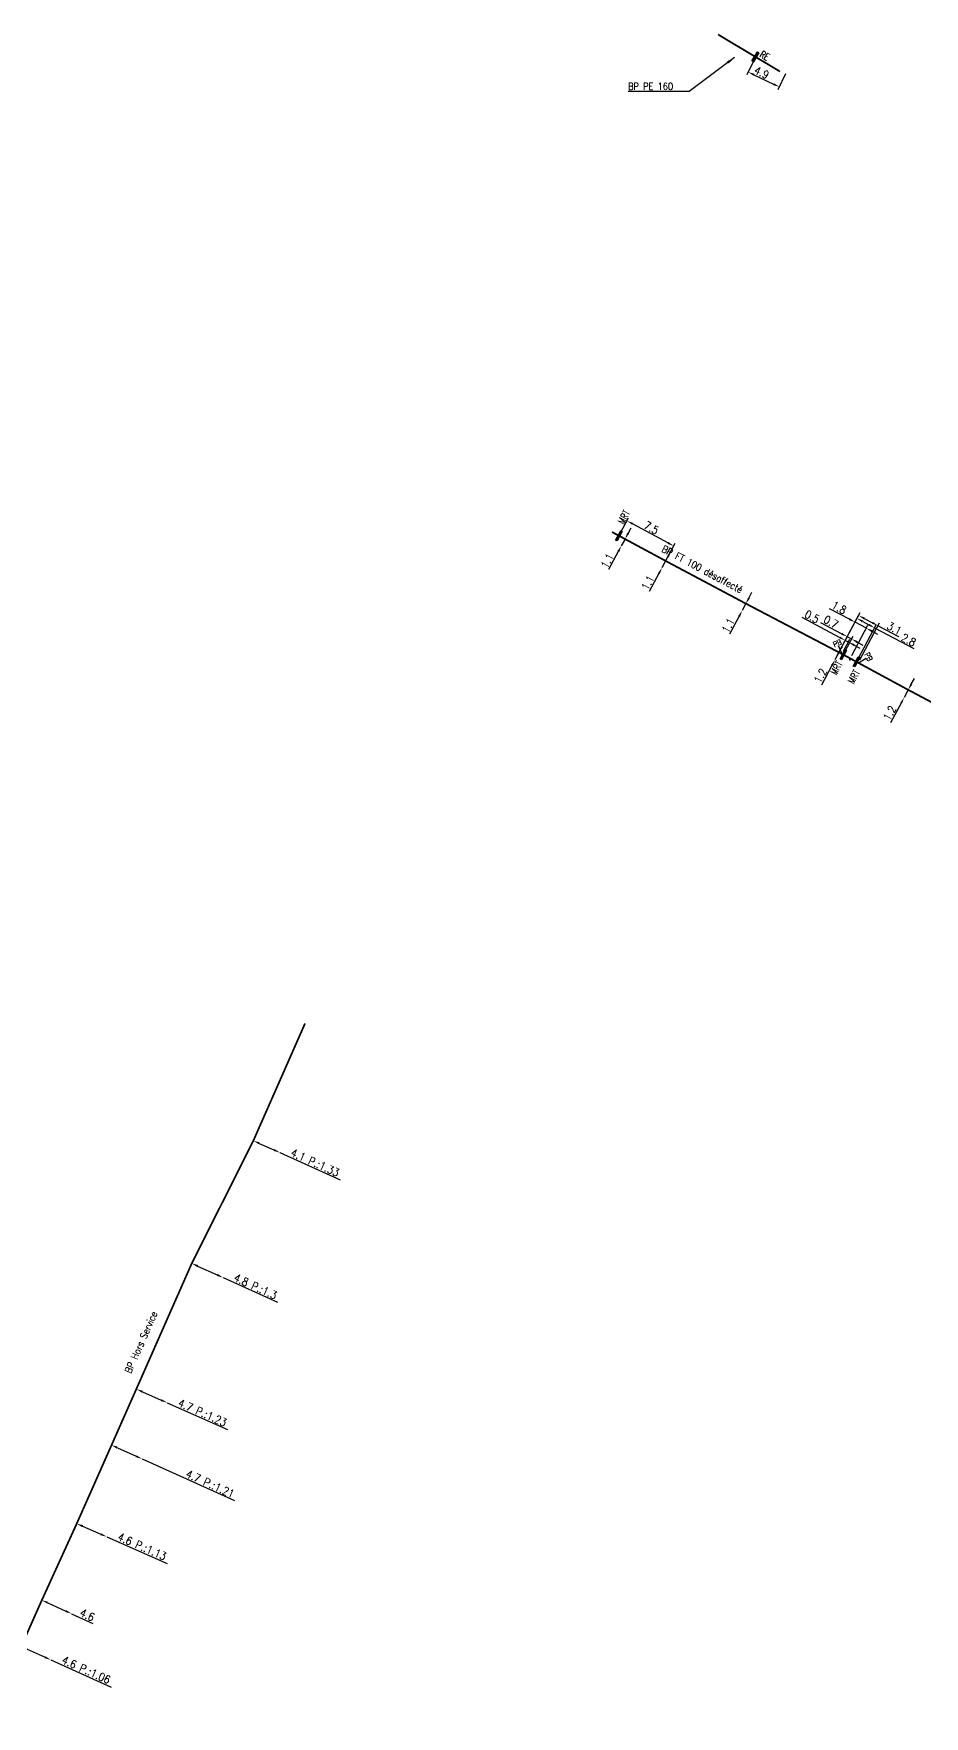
# Model space of a CAD drawing. Header units: millimetres. Extents: x 185000 to 186000, y 127000 to 128000.
# Drawn here: x 185342.6 to 185467.7, y 126999.9 to 127236.4 of the extents above; entities that cross this region are included whole.
import ezdxf
from ezdxf.enums import TextEntityAlignment as Align

# ---------------------------------------------------------------- set-up
doc = ezdxf.new("R2010")
doc.units = ezdxf.units.MM
doc.header["$PDMODE"] = 34
doc.layers.get('0').update_dxf_attribs({"linetype": 'CONTINUOUS'})
doc.layers.get('DEFPOINTS').update_dxf_attribs({"linetype": 'CONTINUOUS'})
doc.layers.add('L_908', color=5, linetype='CONTINUOUS')
doc.styles.add('G_ROMANS', font='ROMANS.SHX', dxfattribs={"width": 0.75})
doc.styles.get("Standard").update_dxf_attribs({"font": 'romans.shx', "width": 0.85})
doc.linetypes.add('BP_HS', pattern='A,2,-1,["G",Standard,S=0.85,R=0,X=-0.27,Y=-0.4],-1', length=4)
doc.dimstyles.get("Standard").update_dxf_attribs({"dimtxt": 1.5, "dimasz": 1.2, "dimexe": 0.625, "dimexo": 0.625, "dimgap": 0.25, "dimtad": 1, "dimdec": 1, "dimzin": 0, "dimdsep": 46, "dimtxsty": 'Standard', "dimcen": -0.5, "dimadec": 0, "dimazin": 0, "dimtfac": 1, "dimtdec": 1, "dimtmove": 0, "dimatfit": 3, "dimfxl": 0, "dimtolj": 1, "dimtzin": 0, "dimarcsym": 0})

# ---------------------------------------------------------------- blocks, each defined once
blk = doc.blocks.new('*D305')
at = {"layer": 'DEFPOINTS', "color": 0, "linetype": 'Continuous', "ltscale": 0.5, "transparency": 16777216}
for p in [(185340.86, 127009.69), (185345.03, 127007.81), (185345.03, 127007.81)]:
    blk.add_point(p, dxfattribs=at)
at = {"layer": 'L_908', "color": 0, "linetype": 'Continuous', "lineweight": -2, "ltscale": 0.5, "transparency": 16777216}
for p, q in [((185341.68, 127009.32), (185344.21, 127008.18)), ((185345.03, 127007.81), (185353.5, 127003.99))]:
    blk.add_line(p, q, dxfattribs=at)
at = {"layer": 'L_908', "color": 0, "linetype": 'Continuous', "ltscale": 0.5, "transparency": 16777216}
for points in [[(185341.74, 127009.45), (185341.62, 127009.18), (185340.86, 127009.69)], [(185344.27, 127008.31), (185344.15, 127008.04), (185345.03, 127007.81)]]:
    blk.add_solid(points, dxfattribs=at)
at = {"layer": 'L_908', "color": 0, "linetype": 'Continuous', "ltscale": 0.5, "transparency": 16777216, "insert": (185349.99, 127006.4), "char_height": 1.125, "attachment_point": 5, "rotation": 335.7618}
blk.add_mtext('\\A1;4.6 P.:1.06', dxfattribs=at)
blk = doc.blocks.new('*D306')
at = {"layer": 'DEFPOINTS', "color": 0, "linetype": 'Continuous', "ltscale": 0.5, "transparency": 16777216}
for p in [(185343.76, 127016.21), (185347.93, 127014.3), (185347.93, 127014.3)]:
    blk.add_point(p, dxfattribs=at)
at = {"layer": 'L_908', "color": 0, "linetype": 'Continuous', "lineweight": -2, "ltscale": 0.5, "transparency": 16777216}
for p, q in [((185344.58, 127015.83), (185347.11, 127014.68)), ((185347.93, 127014.3), (185350.91, 127012.94))]:
    blk.add_line(p, q, dxfattribs=at)
at = {"layer": 'L_908', "color": 0, "linetype": 'Continuous', "ltscale": 0.5, "transparency": 16777216}
for points in [[(185344.64, 127015.97), (185344.52, 127015.7), (185343.76, 127016.21)], [(185347.17, 127014.81), (185347.05, 127014.54), (185347.93, 127014.3)]]:
    blk.add_solid(points, dxfattribs=at)
at = {"layer": 'L_908', "color": 0, "linetype": 'Continuous', "ltscale": 0.5, "transparency": 16777216, "insert": (185350.14, 127014.12), "char_height": 1.125, "attachment_point": 5, "rotation": 335.471}
blk.add_mtext('\\A1;4.6', dxfattribs=at)
blk = doc.blocks.new('*D307')
at = {"layer": 'DEFPOINTS', "color": 0, "linetype": 'Continuous', "ltscale": 0.5, "transparency": 16777216}
for p in [(185348.66, 127026.96), (185352.87, 127025.11), (185352.87, 127025.11)]:
    blk.add_point(p, dxfattribs=at)
at = {"layer": 'L_908', "color": 0, "linetype": 'Continuous', "lineweight": -2, "ltscale": 0.5, "transparency": 16777216}
for p, q in [((185349.48, 127026.6), (185352.05, 127025.47)), ((185352.87, 127025.11), (185361.38, 127021.38))]:
    blk.add_line(p, q, dxfattribs=at)
at = {"layer": 'L_908', "color": 0, "linetype": 'Continuous', "ltscale": 0.5, "transparency": 16777216}
for points in [[(185349.54, 127026.74), (185349.42, 127026.46), (185348.66, 127026.96)], [(185352.11, 127025.61), (185351.99, 127025.34), (185352.87, 127025.11)]]:
    blk.add_solid(points, dxfattribs=at)
at = {"layer": 'L_908', "color": 0, "linetype": 'Continuous', "ltscale": 0.5, "transparency": 16777216, "insert": (185357.84, 127023.75), "char_height": 1.125, "attachment_point": 5, "rotation": 336.3171}
blk.add_mtext('\\A1;4.6 P.:1.13', dxfattribs=at)
blk = doc.blocks.new('*D308')
at = {"layer": 'DEFPOINTS', "color": 0, "linetype": 'Continuous', "ltscale": 0.5, "transparency": 16777216}
for p in [(185353.55, 127038), (185357.83, 127036.06), (185357.83, 127036.06)]:
    blk.add_point(p, dxfattribs=at)
at = {"layer": 'L_908', "color": 0, "linetype": 'Continuous', "lineweight": -2, "ltscale": 0.5, "transparency": 16777216}
for p, q in [((185354.37, 127037.63), (185357.01, 127036.43)), ((185357.83, 127036.06), (185370.8, 127030.19))]:
    blk.add_line(p, q, dxfattribs=at)
at = {"layer": 'L_908', "color": 0, "linetype": 'Continuous', "ltscale": 0.5, "transparency": 16777216}
for points in [[(185354.43, 127037.77), (185354.3, 127037.49), (185353.55, 127038)], [(185357.07, 127036.57), (185356.95, 127036.3), (185357.83, 127036.06)]]:
    blk.add_solid(points, dxfattribs=at)
at = {"layer": 'L_908', "color": 0, "linetype": 'Continuous', "ltscale": 0.5, "transparency": 16777216, "insert": (185367.41, 127032.55), "char_height": 1.125, "attachment_point": 5, "rotation": 335.6332}
blk.add_mtext('\\A1;4.7 P.:1.21', dxfattribs=at)
blk = doc.blocks.new('*D309')
at = {"layer": 'DEFPOINTS', "color": 0, "linetype": 'Continuous', "ltscale": 0.5, "transparency": 16777216}
for p in [(185357.07, 127045.86), (185361.36, 127043.95), (185361.36, 127043.95)]:
    blk.add_point(p, dxfattribs=at)
at = {"layer": 'L_908', "color": 0, "linetype": 'Continuous', "lineweight": -2, "ltscale": 0.5, "transparency": 16777216}
for p, q in [((185357.89, 127045.49), (185360.54, 127044.31)), ((185361.36, 127043.95), (185369.85, 127040.17))]:
    blk.add_line(p, q, dxfattribs=at)
at = {"layer": 'L_908', "color": 0, "linetype": 'Continuous', "ltscale": 0.5, "transparency": 16777216}
for points in [[(185357.95, 127045.63), (185357.83, 127045.35), (185357.07, 127045.86)], [(185360.6, 127044.45), (185360.48, 127044.18), (185361.36, 127043.95)]]:
    blk.add_solid(points, dxfattribs=at)
at = {"layer": 'L_908', "color": 0, "linetype": 'Continuous', "ltscale": 0.5, "transparency": 16777216, "insert": (185366.32, 127042.56), "char_height": 1.125, "attachment_point": 5, "rotation": 336.0175}
blk.add_mtext('\\A1;4.7 P.:1.23', dxfattribs=at)
blk = doc.blocks.new('*D310')
at = {"layer": 'DEFPOINTS', "color": 0, "linetype": 'Continuous', "ltscale": 0.5, "transparency": 16777216}
for p in [(185364.82, 127063.54), (185369.22, 127061.54), (185369.22, 127061.54)]:
    blk.add_point(p, dxfattribs=at)
at = {"layer": 'L_908', "color": 0, "linetype": 'Continuous', "lineweight": -2, "ltscale": 0.5, "transparency": 16777216}
for p, q in [((185365.64, 127063.17), (185368.41, 127061.91)), ((185369.22, 127061.54), (185376.85, 127058.07))]:
    blk.add_line(p, q, dxfattribs=at)
at = {"layer": 'L_908', "color": 0, "linetype": 'Continuous', "ltscale": 0.5, "transparency": 16777216}
for points in [[(185365.7, 127063.31), (185365.58, 127063.03), (185364.82, 127063.54)], [(185368.47, 127062.05), (185368.34, 127061.77), (185369.22, 127061.54)]]:
    blk.add_solid(points, dxfattribs=at)
at = {"layer": 'L_908', "color": 0, "linetype": 'Continuous', "ltscale": 0.5, "transparency": 16777216, "insert": (185373.76, 127060.3), "char_height": 1.125, "attachment_point": 5, "rotation": 335.538}
blk.add_mtext('\\A1;4.8 P.:1.3', dxfattribs=at)
blk = doc.blocks.new('*D311')
at = {"layer": 'DEFPOINTS', "color": 0, "linetype": 'Continuous', "ltscale": 0.5, "transparency": 16777216}
for p in [(185373.47, 127080.78), (185377.19, 127079.11), (185377.19, 127079.11)]:
    blk.add_point(p, dxfattribs=at)
at = {"layer": 'L_908', "color": 0, "linetype": 'Continuous', "lineweight": -2, "ltscale": 0.5, "transparency": 16777216}
for p, q in [((185374.29, 127080.41), (185376.37, 127079.48)), ((185377.19, 127079.11), (185385.66, 127075.29))]:
    blk.add_line(p, q, dxfattribs=at)
at = {"layer": 'L_908', "color": 0, "linetype": 'Continuous', "ltscale": 0.5, "transparency": 16777216}
for points in [[(185374.35, 127080.55), (185374.23, 127080.28), (185373.47, 127080.78)], [(185376.43, 127079.62), (185376.31, 127079.34), (185377.19, 127079.11)]]:
    blk.add_solid(points, dxfattribs=at)
at = {"layer": 'L_908', "color": 0, "linetype": 'Continuous', "ltscale": 0.5, "transparency": 16777216, "insert": (185382.14, 127077.7), "char_height": 1.125, "attachment_point": 5, "rotation": 335.756}
blk.add_mtext('\\A1;4.1 P.:1.33', dxfattribs=at)
blk = doc.blocks.new('*D370')
at = {"layer": 'DEFPOINTS', "color": 0, "linetype": 'Continuous', "transparency": 16777216}
for p in [(185465.47, 127144.15), (185464.9, 127143.09), (185464.9, 127143.09)]:
    blk.add_point(p, dxfattribs=at)
at = {"layer": 'L_908', "color": 0, "linetype": 'Continuous', "lineweight": -2, "transparency": 16777216}
for p, q in [((185465.9, 127144.94), (185466.33, 127145.73)), ((185465.47, 127144.15), (185464.9, 127143.09)), ((185464.48, 127142.3), (185462.99, 127139.53))]:
    blk.add_line(p, q, dxfattribs=at)
at = {"layer": 'L_908', "color": 0, "linetype": 'Continuous', "transparency": 16777216}
for points in [[(185465.77, 127145.01), (185466.03, 127144.87), (185465.47, 127144.15)], [(185464.35, 127142.37), (185464.61, 127142.23), (185464.9, 127143.09)]]:
    blk.add_solid(points, dxfattribs=at)
at = {"layer": 'L_908', "color": 0, "linetype": 'Continuous', "transparency": 16777216, "insert": (185462.86, 127140.88), "char_height": 1.125, "attachment_point": 5, "rotation": 61.6613}
blk.add_mtext('\\A1;1.2', dxfattribs=at)
blk = doc.blocks.new('L_340_17')
at = {"linetype": 'Continuous'}
blk.add_hatch(color=0, dxfattribs=at).paths.add_polyline_path([(0.125, 0.75), (-0.125, 0.75), (-0.125, -0.75), (0.125, -0.75)])
at = {"color": 0, "linetype": 'Continuous'}
blk.add_lwpolyline([(-0.125, 0.75), (0.125, 0.75), (0.125, -0.75), (-0.125, -0.75)], close=True, dxfattribs=at)
at = {"color": 0, "linetype": 'Continuous', "width": 0.75}
for tag, height, flags, p in [('MRT', 1, 8, (0, 2.5)), ('DEF_LEG', 1.2, 3, (0, -5)), ('DEF_COUP', 1.2, 3, (0, -7.5)), ('DEF_TYPE', 1.2, 3, (0, -10))]:
    blk.add_attdef(tag, text='', height=height, dxfattribs=dict(at, flags=flags)).set_placement(p, align=Align.MIDDLE)
blk = doc.blocks.new('L_340_13')
at = {"color": 0, "linetype": 'Continuous', "flags": 128}
blk.add_lwpolyline([(0, 0), (0, 1.25)], dxfattribs=at)
at = {"color": 0, "linetype": 'Continuous', "style": 'G_ROMANS', "width": 0.75}
blk.add_text('PB', height=0.75, dxfattribs=at).set_placement((0, 1.66), align=Align.MIDDLE)
at = {"color": 0, "linetype": 'Continuous', "width": 0.75, "flags": 3}
for tag, p in [('DEF_LEG', (0, -10)), ('DEF_COUP', (0, -12.5)), ('DEF_TYPE', (0, -15))]:
    blk.add_attdef(tag, text='', height=1.2, dxfattribs=at).set_placement(p, align=Align.MIDDLE)
blk = doc.blocks.new('*D376')
at = {"layer": 'DEFPOINTS', "color": 0, "linetype": 'Continuous', "transparency": 16777216}
for p in [(185431.39, 127162.27), (185430.87, 127161.3), (185430.87, 127161.3)]:
    blk.add_point(p, dxfattribs=at)
at = {"layer": 'L_908', "color": 0, "linetype": 'Continuous', "lineweight": -2, "transparency": 16777216}
for p, q in [((185431.39, 127162.27), (185430.87, 127161.3)), ((185431.82, 127163.07), (185432.24, 127163.86)), ((185430.45, 127160.51), (185429.09, 127157.98))]:
    blk.add_line(p, q, dxfattribs=at)
at = {"layer": 'L_908', "color": 0, "linetype": 'Continuous', "transparency": 16777216}
for points in [[(185431.69, 127163.14), (185431.95, 127163), (185431.39, 127162.27)], [(185430.31, 127160.58), (185430.58, 127160.44), (185430.87, 127161.3)]]:
    blk.add_solid(points, dxfattribs=at)
at = {"layer": 'L_908', "color": 0, "linetype": 'Continuous', "transparency": 16777216, "insert": (185428.89, 127159.21), "char_height": 1.125, "attachment_point": 5, "rotation": 61.7757}
blk.add_mtext('\\A1;1.1', dxfattribs=at)
blk = doc.blocks.new('*D377')
at = {"layer": 'DEFPOINTS', "color": 0, "linetype": 'Continuous', "transparency": 16777216}
for p in [(185424.83, 127165.81), (185432.52, 127164.38), (185430.87, 127161.3)]:
    blk.add_point(p, dxfattribs=at)
at = {"layer": 'L_908', "color": 0, "linetype": 'Continuous', "lineweight": -2, "transparency": 16777216}
for p, q in [((185425.06, 127166.22), (185426.19, 127168.32)), ((185426.76, 127167.48), (185431.73, 127164.81)), ((185431.09, 127161.72), (185432.74, 127164.79))]:
    blk.add_line(p, q, dxfattribs=at)
at = {"layer": 'L_908', "color": 0, "linetype": 'Continuous', "transparency": 16777216}
for points in [[(185426.83, 127167.62), (185426.69, 127167.35), (185425.96, 127167.91)], [(185431.8, 127164.94), (185431.66, 127164.67), (185432.52, 127164.38)]]:
    blk.add_solid(points, dxfattribs=at)
at = {"layer": 'L_908', "color": 0, "linetype": 'Continuous', "transparency": 16777216, "insert": (185429.39, 127166.92), "char_height": 1.125, "attachment_point": 5, "rotation": 331.6916}
blk.add_mtext('\\A1;7.5', dxfattribs=at)
blk = doc.blocks.new('*D378')
at = {"layer": 'DEFPOINTS', "color": 0, "linetype": 'Continuous', "transparency": 16777216}
for p in [(185425.68, 127165.35), (185425.16, 127164.38), (185425.16, 127164.38)]:
    blk.add_point(p, dxfattribs=at)
at = {"layer": 'L_908', "color": 0, "linetype": 'Continuous', "lineweight": -2, "transparency": 16777216}
for p, q in [((185426.1, 127166.14), (185426.53, 127166.94)), ((185425.68, 127165.35), (185425.16, 127164.38)), ((185424.74, 127163.59), (185423.38, 127161.06))]:
    blk.add_line(p, q, dxfattribs=at)
at = {"layer": 'L_908', "color": 0, "linetype": 'Continuous', "transparency": 16777216}
for points in [[(185425.97, 127166.21), (185426.24, 127166.07), (185425.68, 127165.35)], [(185424.6, 127163.66), (185424.87, 127163.52), (185425.16, 127164.38)]]:
    blk.add_solid(points, dxfattribs=at)
at = {"layer": 'L_908', "color": 0, "linetype": 'Continuous', "transparency": 16777216, "insert": (185423.19, 127162.28), "char_height": 1.125, "attachment_point": 5, "rotation": 61.8555}
blk.add_mtext('\\A1;1.1', dxfattribs=at)
blk = doc.blocks.new('*D379')
at = {"layer": 'DEFPOINTS', "color": 0, "linetype": 'Continuous', "transparency": 16777216}
for p in [(185442.15, 127155.3), (185442.15, 127155.3), (185442.66, 127156.27)]:
    blk.add_point(p, dxfattribs=at)
at = {"layer": 'L_908', "color": 0, "linetype": 'Continuous', "lineweight": -2, "transparency": 16777216}
for p, q in [((185443.09, 127157.06), (185443.51, 127157.86)), ((185442.66, 127156.27), (185442.15, 127155.3)), ((185441.73, 127154.5), (185440.38, 127151.97))]:
    blk.add_line(p, q, dxfattribs=at)
at = {"layer": 'L_908', "color": 0, "linetype": 'Continuous', "transparency": 16777216}
for points in [[(185441.59, 127154.57), (185441.86, 127154.43), (185442.15, 127155.3)], [(185442.95, 127157.13), (185443.22, 127156.99), (185442.66, 127156.27)]]:
    blk.add_solid(points, dxfattribs=at)
at = {"layer": 'L_908', "color": 0, "linetype": 'Continuous', "transparency": 16777216, "insert": (185440.18, 127153.19), "char_height": 1.125, "attachment_point": 5, "rotation": 61.9965}
blk.add_mtext('\\A1;1.1', dxfattribs=at)
blk = doc.blocks.new('*D380')
at = {"layer": 'DEFPOINTS', "color": 0, "linetype": 'Continuous', "transparency": 16777216}
for p in [(185455.17, 127148.36), (185455.17, 127148.36), (185455.73, 127149.42)]:
    blk.add_point(p, dxfattribs=at)
at = {"layer": 'L_908', "color": 0, "linetype": 'Continuous', "lineweight": -2, "transparency": 16777216}
for p, q in [((185456.16, 127150.22), (185456.58, 127151.01)), ((185455.73, 127149.42), (185455.17, 127148.36)), ((185454.75, 127147.57), (185453.27, 127144.8))]:
    blk.add_line(p, q, dxfattribs=at)
at = {"layer": 'L_908', "color": 0, "linetype": 'Continuous', "transparency": 16777216}
for points in [[(185456.02, 127150.29), (185456.29, 127150.15), (185455.73, 127149.42)], [(185454.61, 127147.64), (185454.88, 127147.5), (185455.17, 127148.36)]]:
    blk.add_solid(points, dxfattribs=at)
at = {"layer": 'L_908', "color": 0, "linetype": 'Continuous', "transparency": 16777216, "insert": (185453.13, 127146.14), "char_height": 1.125, "attachment_point": 5, "rotation": 61.9501}
blk.add_mtext('\\A1;1.2', dxfattribs=at)
blk = doc.blocks.new('*D381')
at = {"layer": 'DEFPOINTS', "color": 0, "linetype": 'Continuous', "transparency": 16777216}
for p in [(185457.99, 127153.66), (185455.17, 127148.36), (185457.32, 127148.57)]:
    blk.add_point(p, dxfattribs=at)
at = {"layer": 'L_908', "color": 0, "linetype": 'Continuous', "lineweight": -2, "transparency": 16777216}
for p, q in [((185457.2, 127154.09), (185454.42, 127155.56)), ((185455.39, 127148.78), (185458.21, 127154.08)), ((185457.54, 127148.98), (185459.8, 127153.23)), ((185459.58, 127152.82), (185457.99, 127153.66)), ((185460.38, 127152.4), (185461.17, 127151.97))]:
    blk.add_line(p, q, dxfattribs=at)
at = {"layer": 'L_908', "color": 0, "linetype": 'Continuous', "transparency": 16777216}
for points in [[(185457.27, 127154.22), (185457.13, 127153.95), (185457.99, 127153.66)], [(185460.45, 127152.53), (185460.3, 127152.26), (185459.58, 127152.82)]]:
    blk.add_solid(points, dxfattribs=at)
at = {"layer": 'L_908', "color": 0, "linetype": 'Continuous', "transparency": 16777216, "insert": (185455.76, 127155.7), "char_height": 1.125, "attachment_point": 5, "rotation": 331.9804}
blk.add_mtext('\\A1;1.8', dxfattribs=at)
blk = doc.blocks.new('*D383')
at = {"layer": 'DEFPOINTS', "color": 0, "linetype": 'Continuous', "transparency": 16777216}
for p in [(185456.62, 127151.1), (185455.17, 127148.36), (185456.17, 127149.19)]:
    blk.add_point(p, dxfattribs=at)
at = {"layer": 'L_908', "color": 0, "linetype": 'Continuous', "lineweight": -2, "transparency": 16777216}
for p, q in [((185455.83, 127151.52), (185450.56, 127154.32)), ((185455.39, 127148.78), (185456.84, 127151.51)), ((185456.39, 127149.6), (185457.28, 127151.27)), ((185457.06, 127150.86), (185456.62, 127151.1)), ((185457.86, 127150.44), (185458.65, 127150.02))]:
    blk.add_line(p, q, dxfattribs=at)
at = {"layer": 'L_908', "color": 0, "linetype": 'Continuous', "transparency": 16777216}
for points in [[(185455.9, 127151.65), (185455.76, 127151.39), (185456.62, 127151.1)], [(185457.93, 127150.57), (185457.79, 127150.31), (185457.06, 127150.86)]]:
    blk.add_solid(points, dxfattribs=at)
at = {"layer": 'L_908', "color": 0, "linetype": 'Continuous', "transparency": 16777216, "insert": (185451.96, 127154.43), "char_height": 1.125, "attachment_point": 5, "rotation": 331.9804}
blk.add_mtext('\\A1;0.5', dxfattribs=at)
blk = doc.blocks.new('*D384')
at = {"layer": 'DEFPOINTS', "color": 0, "linetype": 'Continuous', "transparency": 16777216}
for p in [(185456.9, 127151.62), (185455.17, 127148.36), (185456.35, 127149.09)]:
    blk.add_point(p, dxfattribs=at)
at = {"layer": 'L_908', "color": 0, "linetype": 'Continuous', "lineweight": -2, "transparency": 16777216}
for p, q in [((185456.11, 127152.04), (185453.21, 127153.58)), ((185455.39, 127148.78), (185457.12, 127152.03)), ((185456.57, 127149.5), (185457.74, 127151.7)), ((185457.52, 127151.29), (185456.9, 127151.62)), ((185458.31, 127150.87), (185459.11, 127150.44))]:
    blk.add_line(p, q, dxfattribs=at)
at = {"layer": 'L_908', "color": 0, "linetype": 'Continuous', "transparency": 16777216}
for points in [[(185456.18, 127152.17), (185456.04, 127151.91), (185456.9, 127151.62)], [(185458.38, 127151), (185458.24, 127150.73), (185457.52, 127151.29)]]:
    blk.add_solid(points, dxfattribs=at)
at = {"layer": 'L_908', "color": 0, "linetype": 'Continuous', "transparency": 16777216, "insert": (185454.62, 127153.69), "char_height": 1.125, "attachment_point": 5, "rotation": 331.9501}
blk.add_mtext('\\A1;0.7', dxfattribs=at)
blk = doc.blocks.new('*D385')
at = {"layer": 'DEFPOINTS', "color": 0, "linetype": 'Continuous', "transparency": 16777216}
for p in [(185458.27, 127154.19), (185455.17, 127148.36), (185458.19, 127148.09)]:
    blk.add_point(p, dxfattribs=at)
at = {"layer": 'L_908', "color": 0, "linetype": 'Continuous', "lineweight": -2, "transparency": 16777216}
for p, q in [((185455.39, 127148.78), (185458.49, 127154.6)), ((185458.42, 127148.5), (185460.96, 127153.28)), ((185459.07, 127153.76), (185459.95, 127153.29)), ((185460.74, 127152.87), (185466.23, 127149.95))]:
    blk.add_line(p, q, dxfattribs=at)
at = {"layer": 'L_908', "color": 0, "linetype": 'Continuous', "transparency": 16777216}
for points in [[(185459.14, 127153.9), (185458.99, 127153.63), (185458.27, 127154.19)], [(185460.02, 127153.43), (185459.88, 127153.16), (185460.74, 127152.87)]]:
    blk.add_solid(points, dxfattribs=at)
at = {"layer": 'L_908', "color": 0, "linetype": 'Continuous', "transparency": 16777216, "insert": (185465.53, 127151.17), "char_height": 1.125, "attachment_point": 5, "rotation": 331.9501}
blk.add_mtext('\\A1;2.8', dxfattribs=at)
blk = doc.blocks.new('*D386')
at = {"layer": 'DEFPOINTS', "color": 0, "linetype": 'Continuous', "transparency": 16777216}
for p in [(185458.5, 127154.61), (185455.17, 127148.36), (185458.46, 127147.95)]:
    blk.add_point(p, dxfattribs=at)
at = {"layer": 'L_908', "color": 0, "linetype": 'Continuous', "lineweight": -2, "transparency": 16777216}
for p, q in [((185455.39, 127148.78), (185458.72, 127155.03)), ((185458.68, 127148.36), (185461.45, 127153.57)), ((185459.29, 127154.19), (185460.44, 127153.58)), ((185461.23, 127153.16), (185464.09, 127151.64))]:
    blk.add_line(p, q, dxfattribs=at)
at = {"layer": 'L_908', "color": 0, "linetype": 'Continuous', "transparency": 16777216}
for points in [[(185459.36, 127154.32), (185459.22, 127154.06), (185458.5, 127154.61)], [(185460.51, 127153.71), (185460.37, 127153.45), (185461.23, 127153.16)]]:
    blk.add_solid(points, dxfattribs=at)
at = {"layer": 'L_908', "color": 0, "linetype": 'Continuous', "transparency": 16777216, "insert": (185463.51, 127152.79), "char_height": 1.125, "attachment_point": 5, "rotation": 331.9501}
blk.add_mtext('\\A1;3.1', dxfattribs=at)
blk = doc.blocks.new('L_340_21')
at = {"linetype": 'Continuous'}
blk.add_hatch(color=0, dxfattribs=at).paths.add_polyline_path([(0.125, 0.75), (-0.125, 0.75), (-0.125, -0.75), (0.125, -0.75)])
at = {"color": 0, "linetype": 'Continuous'}
blk.add_lwpolyline([(-0.125, 0.75), (0.125, 0.75), (0.125, -0.75), (-0.125, -0.75)], close=True, dxfattribs=at)
at = {"color": 0, "linetype": 'Continuous', "width": 0.75}
for tag, height, flags, p in [('RE', 1, 8, (0, 2)), ('DEF_LEG', 1.2, 3, (0, -5)), ('DEF_COUP', 1.2, 3, (0, -7.5)), ('DEF_TYPE', 1.2, 3, (0, -10))]:
    blk.add_attdef(tag, text='', height=height, dxfattribs=dict(at, flags=flags)).set_placement(p, align=Align.MIDDLE)
blk = doc.blocks.new('*D401')
at = {"layer": 'DEFPOINTS', "color": 0, "linetype": 'Continuous', "transparency": 16777216}
for p in [(185444, 127233.12), (185448.43, 127231.14), (185447.36, 127228.9)]:
    blk.add_point(p, dxfattribs=at)
at = {"layer": 'L_908', "color": 0, "linetype": 'Continuous', "lineweight": -2, "transparency": 16777216}
for p, q in [((185443.8, 127232.7), (185442.78, 127230.57)), ((185448.23, 127230.72), (185447.16, 127228.48)), ((185443.79, 127230.6), (185446.55, 127229.29))]:
    blk.add_line(p, q, dxfattribs=at)
at = {"layer": 'L_908', "color": 0, "linetype": 'Continuous', "transparency": 16777216}
for points in [[(185443.86, 127230.74), (185443.73, 127230.47), (185442.98, 127230.99)], [(185446.61, 127229.42), (185446.48, 127229.15), (185447.36, 127228.9)]]:
    blk.add_solid(points, dxfattribs=at)
at = {"layer": 'L_908', "color": 0, "linetype": 'Continuous', "transparency": 16777216, "insert": (185444.88, 127230.91), "char_height": 1.125, "attachment_point": 5, "rotation": 334.4761}
blk.add_mtext('\\A1;4.9', dxfattribs=at)

msp = doc.modelspace()

# ---------------------------------------------------------------- linework, layer by layer
at = {"layer": 'L_908', "linetype": 'BP_HS'}
msp.add_lwpolyline([(185438.75, 127236.26, 0.25, 0.25, 0), (185444, 127233.12, 0.25, 0.25, 0), (185447.45, 127231.06, 0.25, 0.25, 0), (185447.45, 127231.06, 0, 0, 0)], format="xyseb", dxfattribs=at)
at = {"layer": 'L_908', "linetype": 'BP_HS', "const_width": 0.25}
msp.add_lwpolyline([(185423.85, 127166.34), (185424.83, 127165.81), (185425.68, 127165.35), (185431.39, 127162.27), (185442.66, 127156.27), (185455.73, 127149.42), (185456.35, 127149.09)], dxfattribs=at)
at = {"layer": 'L_908', "linetype": 'BP_HS', "const_width": 0.25, "flags": 128}
for points in [[(185456.35, 127149.09), (185457.32, 127148.57), (185458.19, 127148.09)], [(185457.24, 127148.28), (185457.32, 127148.57)], [(185458.19, 127148.09), (185465.47, 127144.15), (185483.71, 127134.44), (185501.41, 127125.09), (185512.16, 127119.34), (185533.36, 127107.92), (185559.49, 127093.95), (185559.8, 127093.79)], [(185336.48, 127000), (185340.86, 127009.69), (185343.76, 127016.21), (185348.66, 127026.96), (185353.55, 127038), (185357.03, 127045.87), (185364.82, 127063.54), (185373.47, 127080.78), (185380.73, 127097.26)]]:
    msp.add_lwpolyline(points, dxfattribs=at)

# ---------------------------------------------------------------- block references
at = {"layer": 'L_908'}
ref = msp.add_blockref('L_340_21', (185444, 127233.12), dxfattribs=dict(at, rotation=149.1477716147155))
ref.add_attrib('RE', 'RE', dxfattribs={"layer": '0', "color": 0, "linetype": 'Continuous', "height": 1, "rotation": 329.7485, "style": 'G_ROMANS', "width": 0.75, "flags": 8}).set_placement((185445.31, 127233.29), align=Align.MIDDLE)
ref = msp.add_blockref('L_340_17', (185424.83, 127165.81), dxfattribs=dict(at, rotation=331.691226934752))
ref.add_attrib('MRT', 'MRT', dxfattribs={"layer": '0', "color": 0, "linetype": 'Continuous', "height": 1, "rotation": 61.6912, "style": 'G_ROMANS', "width": 0.75, "flags": 8}).set_placement((185425.52, 127168.43), align=Align.MIDDLE)
for p, rotation in [((185456.17, 127149.19), 24.02415195357902), ((185458.46, 127147.95), 300.3304489812049)]:
    msp.add_blockref('L_340_13', p, dxfattribs=dict(at, rotation=rotation))
ref = msp.add_blockref('L_340_17', (185456.35, 127149.09), dxfattribs=dict(at, rotation=331.6912269347519))
ref.add_attrib('MRT', 'MRT', dxfattribs={"layer": '0', "color": 0, "linetype": 'Continuous', "height": 1, "rotation": 61.6912, "style": 'G_ROMANS', "width": 0.75, "flags": 8}).set_placement((185455.38, 127147.23), align=Align.MIDDLE)
ref = msp.add_blockref('L_340_17', (185458.19, 127148.09), dxfattribs=dict(at, rotation=331.6912269347519))
ref.add_attrib('MRT', 'MRT', dxfattribs={"layer": '0', "color": 0, "linetype": 'Continuous', "height": 1, "rotation": 61.6912, "style": 'G_ROMANS', "width": 0.75, "flags": 8}).set_placement((185457.82, 127146), align=Align.MIDDLE)

# ---------------------------------------------------------------- texts
at = {"layer": 'L_908', "linetype": 'BP_HS', "width": 0.85}
msp.add_text('BP Hors Service', height=1, rotation=66.2145, dxfattribs=at).set_placement((185356.27, 127047.99))
at = {"layer": 'L_908', "linetype": 'Continuous', "insert": (185426.1, 127228.98), "char_height": 1, "attachment_point": 4}
msp.add_mtext('BP PE 160', dxfattribs=at)
at = {"layer": 'L_908', "linetype": 'BP_HS', "insert": (185436.54, 127161.11), "char_height": 1, "attachment_point": 5, "rotation": 331.9461}
msp.add_mtext('BP FT 100 désaffecté', dxfattribs=at)

# ---------------------------------------------------------------- dimensions: what is measured, and where the dimension line sits
at = {"layer": 'L_908', "linetype": 'Continuous'}
for base, p1, p2, angle, override, picture, middle in [((185447.36, 127228.9), (185444, 127233.12), (185448.43, 127231.14), 154.4761, {"dimscale": 0.75, "dimatfit": 0}, '*D401', (185444.56, 127230.24)), ((185425.16, 127164.38), (185425.68, 127165.35), (185425.16, 127164.38), 61.8555, {"dimscale": 0.75}, '*D378', (185423.85, 127161.93)), ((185430.87, 127161.3), (185431.39, 127162.27), (185430.87, 127161.3), 61.7757, {"dimscale": 0.75}, '*D376', (185429.56, 127158.85)), ((185442.15, 127155.3), (185442.66, 127156.27), (185442.15, 127155.3), 61.9965, {"dimscale": 0.75}, '*D379', (185440.84, 127152.84)), ((185456.62, 127151.1), (185456.17, 127149.19), (185455.17, 127148.36), 331.9804, {"dimscale": 0.75}, '*D383', (185451.61, 127153.76)), ((185457.99, 127153.66), (185457.32, 127148.57), (185455.17, 127148.36), 331.9804, {"dimscale": 0.75}, '*D381', (185455.41, 127155.04)), ((185458.5, 127154.61), (185458.46, 127147.95), (185455.17, 127148.36), 331.9501, {"dimscale": 0.75}, '*D386', (185463.16, 127152.13)), ((185456.9, 127151.62), (185456.35, 127149.09), (185455.17, 127148.36), 331.9501, {"dimscale": 0.75}, '*D384', (185454.26, 127153.02)), ((185458.27, 127154.19), (185458.19, 127148.09), (185455.17, 127148.36), 331.9501, {"dimscale": 0.75}, '*D385', (185465.18, 127150.51)), ((185455.17, 127148.36), (185455.73, 127149.42), (185455.17, 127148.36), 61.9501, {"dimscale": 0.75}, '*D380', (185453.79, 127145.79)), ((185464.9, 127143.09), (185465.47, 127144.15), (185464.9, 127143.09), 61.6613, {"dimscale": 0.75}, '*D370', (185463.52, 127140.52))]:
    dim = msp.add_linear_dim(base=base, p1=p1, p2=p2, angle=angle, dimstyle='Standard', override=override, dxfattribs=at)
    dim.commit()
    dim.dimension.update_dxf_attribs({"geometry": picture, "text_midpoint": middle, "dimtype": 160})
dim = msp.add_linear_dim(base=(185432.52, 127164.38), p1=(185424.83, 127165.81), p2=(185430.87, 127161.3), angle=151.6916, text='7.5', dimstyle='Standard', override={"dimscale": 0.75}, dxfattribs=at)
dim.commit()
dim.dimension.update_dxf_attribs({"geometry": '*D377', "text_midpoint": (185429.03, 127166.26), "dimtype": 160})
at = {"layer": 'L_908', "linetype": 'Continuous', "ltscale": 0.5}
for base, p1, p2, angle, text, picture, middle in [((185377.19, 127079.11), (185373.47, 127080.78), (185377.19, 127079.11), 155.756, '<> P.:1.33', '*D311', (185381.84, 127077.02)), ((185369.22, 127061.54), (185364.82, 127063.54), (185369.22, 127061.54), 155.538, '<> P.:1.3', '*D310', (185373.45, 127059.62)), ((185361.36, 127043.95), (185357.07, 127045.86), (185361.36, 127043.95), 156.0175, '<> P.:1.23', '*D309', (185366.02, 127041.88)), ((185357.83, 127036.06), (185353.55, 127038), (185357.83, 127036.06), 155.6332, '<> P.:1.21', '*D308', (185367.1, 127031.86)), ((185352.87, 127025.11), (185348.66, 127026.96), (185352.87, 127025.11), 156.3171, '<> P.:1.13', '*D307', (185357.54, 127023.07)), ((185345.03, 127007.81), (185340.86, 127009.69), (185345.03, 127007.81), 155.7618, '<> P.:1.06', '*D305', (185349.68, 127005.71))]:
    dim = msp.add_linear_dim(base=base, p1=p1, p2=p2, angle=angle, text=text, dimstyle='Standard', override={"dimscale": 0.75}, dxfattribs=at)
    dim.commit()
    dim.dimension.update_dxf_attribs({"geometry": picture, "text_midpoint": middle, "dimtype": 160})
dim = msp.add_linear_dim(base=(185347.93, 127014.3), p1=(185343.76, 127016.21), p2=(185347.93, 127014.3), angle=155.471, dimstyle='Standard', override={"dimscale": 0.75}, dxfattribs=at)
dim.commit()
dim.dimension.update_dxf_attribs({"geometry": '*D306', "text_midpoint": (185349.83, 127013.44), "dimtype": 160})

# ---------------------------------------------------------------- leaders
at = {"layer": 'L_908', "linetype": 'Continuous', "annotation_type": 0, "has_hookline": 1, "hookline_direction": 1, "text_width": 7.16}
msp.add_leader([(185441.08, 127233.05), (185434.71, 127228.23), (185433.51, 127228.23)], dimstyle='Standard', dxfattribs=at)

doc.saveas('drawing.dxf')
